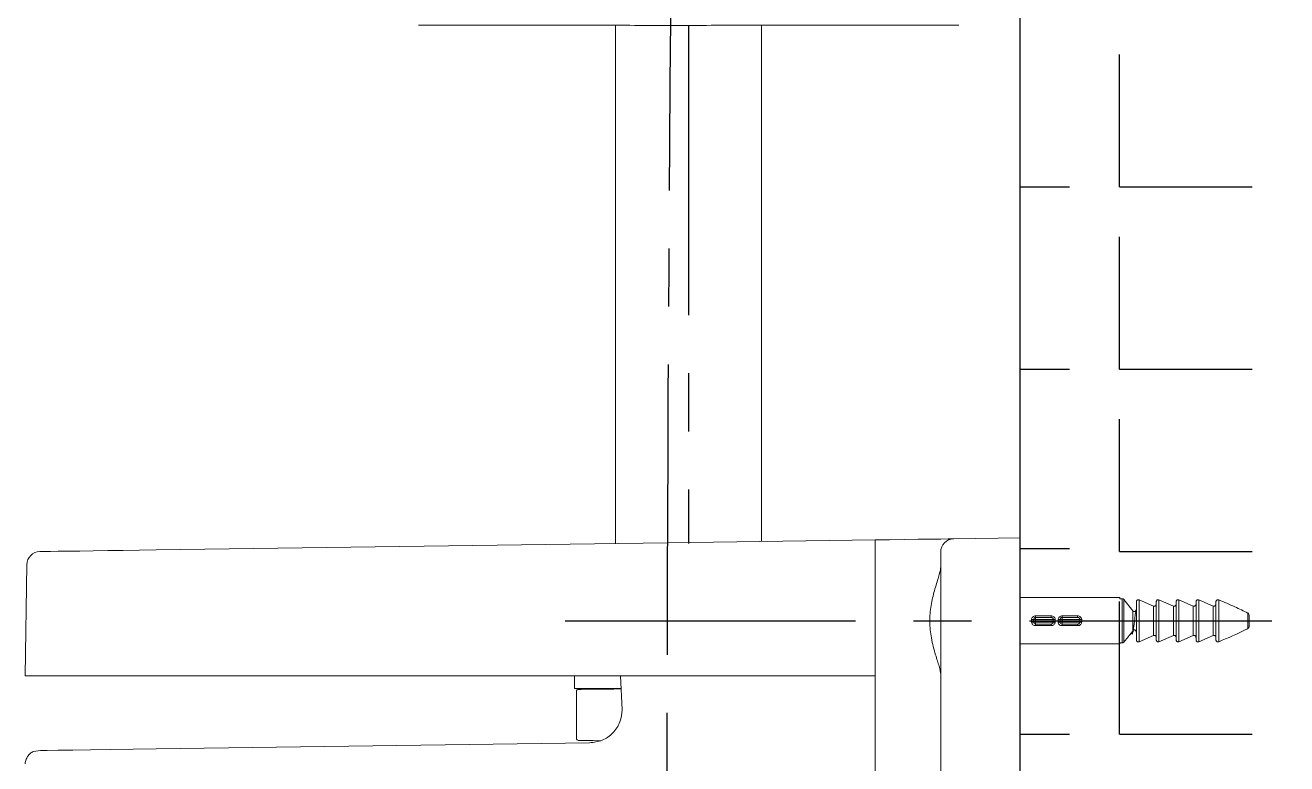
# Model space of a CAD drawing. Extents: x -6207 to -5787, y -4608 to -3937.
# Drawn here: x -5902.95 to -5864.91, y -4346.15 to -4323.87 of the extents above; entities that cross this region are included whole.
import ezdxf

# ---------------------------------------------------------------- set-up
doc = ezdxf.new("R2010")
doc.units = 0
doc.header["$LTSCALE"] = 7
doc.linetypes.add('CENTER', pattern=[2, 1.25, -0.25, 0.25, -0.25])
doc.layers.get('0').update_dxf_attribs({"color": 2, "linetype": 'CONTINUOUS'})
for name, color, linetype in [('CL', 1, 'CENTER'), ('D', 2, 'CONTINUOUS'), ('HT', 3, 'CONTINUOUS')]:
    doc.layers.add(name, color=color, linetype=linetype)
doc.styles.add('GHS', font='ROMANS.shx', dxfattribs={"bigfont": 'GHS.shx'})
doc.dimstyles.new('STANDARD$7', dxfattribs={"dimtxt": 3.5, "dimasz": 3, "dimexe": 1, "dimexo": 1, "dimgap": 1, "dimtad": 3, "dimdec": 4, "dimzin": 0, "dimdsep": 46, "dimtxsty": 'GHS', "dimcen": 1, "dimclrd": 2, "dimclre": 256, "dimclrt": 2, "dimadec": 4, "dimazin": 0, "dimtfac": 1, "dimtdec": 4, "dimtmove": 2, "dimatfit": 2, "dimfxl": 1, "dimtolj": 1, "dimtzin": 0, "dimlwd": -1, "dimlwe": -1, "dimarcsym": 0})

msp = doc.modelspace()

# ---------------------------------------------------------------- linework, layer by layer
at = {"color": 7, "linetype": 'Continuous', "lineweight": 15}
for p, q in [((-5885.14466, -4323.86857), (-5885.14466, -4339.5026)), ((-5880.74466, -4339.44116), (-5880.74466, -4323.86857)), ((-5898.99985, -4339.69607), (-5883.58613, -4339.48084)), ((-5883.58613, -4339.48084), (-5877.31534, -4339.39328)), ((-5877.31534, -4339.39328), (-5876.88392, -4339.38725)), ((-5876.88392, -4339.38725), (-5876.44258, -4339.38109)), ((-5876.44258, -4339.38109), (-5876.01896, -4339.37518)), ((-5876.01896, -4339.37518), (-5875.64143, -4339.36991)), ((-5875.64143, -4339.36991), (-5875.33499, -4339.36563)), ((-5875.33499, -4339.36563), (-5875.11607, -4339.36257)), ((-5875.11607, -4339.36257), (-5874.94965, -4339.36025)), ((-5872.94466, -4339.33225), (-5874.95025, -4339.36025)), ((-5872.94466, -4339.33225), (-5872.94466, -4341.93199)), ((-5877.31674, -4339.79325), (-5877.31674, -4343.49422)), ((-5902.89782, -4340.13937), (-5902.94466, -4343.49422)), ((-5869.94466, -4341.13225), (-5872.94466, -4341.13225)), ((-5869.94466, -4341.13225), (-5869.94466, -4341.16541)), ((-5869.94466, -4341.16541), (-5869.87161, -4341.16541)), ((-5869.87161, -4342.49909), (-5869.87161, -4341.16541)), ((-5869.82676, -4341.18658), (-5869.82676, -4342.47792)), ((-5869.82676, -4341.18658), (-5869.54951, -4341.53214)), ((-5869.44529, -4341.46885), (-5869.4664, -4341.53923)), ((-5869.44466, -4342.40536), (-5869.44466, -4341.25913)), ((-5869.36238, -4341.20004), (-5869.36238, -4342.46445)), ((-5869.36238, -4341.20004), (-5868.92694, -4341.38768)), ((-5868.92694, -4342.27682), (-5868.92694, -4341.38768)), ((-5868.84466, -4342.40536), (-5868.84466, -4341.25913)), ((-5868.76238, -4341.20004), (-5868.76238, -4342.46445)), ((-5868.76238, -4341.20004), (-5868.32694, -4341.38768)), ((-5868.32694, -4342.27682), (-5868.32694, -4341.38768)), ((-5868.24466, -4342.40536), (-5868.24466, -4341.25913)), ((-5868.16238, -4341.20004), (-5868.16238, -4342.46445)), ((-5868.16238, -4341.20004), (-5867.72695, -4341.38768)), ((-5867.72695, -4342.27682), (-5867.72695, -4341.38768)), ((-5867.64466, -4342.40536), (-5867.64466, -4341.25913)), ((-5867.56238, -4341.20004), (-5867.56238, -4342.46445)), ((-5867.56238, -4341.20004), (-5867.12694, -4341.38768)), ((-5867.12694, -4342.27682), (-5867.12694, -4341.38768)), ((-5867.04466, -4342.40536), (-5867.04466, -4341.25913)), ((-5866.96238, -4341.20004), (-5866.96238, -4342.46445)), ((-5872.60466, -4341.86909), (-5872.60466, -4341.79541)), ((-5872.48149, -4341.79225), (-5872.54466, -4341.79225)), ((-5872.54466, -4341.87225), (-5872.54466, -4341.79225)), ((-5872.54466, -4341.87225), (-5872.48149, -4341.87225)), ((-5872.48466, -4341.73225), (-5872.48466, -4341.68488)), ((-5872.48466, -4341.68488), (-5872.01481, -4341.68488)), ((-5872.48149, -4341.79225), (-5872.48149, -4341.87225)), ((-5872.01481, -4341.73225), (-5872.01481, -4341.68488)), ((-5871.80466, -4341.86909), (-5871.80466, -4341.79541)), ((-5871.68149, -4341.79225), (-5871.74466, -4341.79225)), ((-5871.74466, -4341.87225), (-5871.74466, -4341.79225)), ((-5871.74466, -4341.87225), (-5871.68149, -4341.87225)), ((-5871.68466, -4341.73225), (-5871.68466, -4341.68488)), ((-5871.68466, -4341.68488), (-5871.21481, -4341.68488)), ((-5871.68149, -4341.79225), (-5871.68149, -4341.87225)), ((-5871.21481, -4341.73225), (-5871.21481, -4341.68488)), ((-5869.54951, -4342.13236), (-5869.54951, -4341.53214)), ((-5866.08238, -4342.06454), (-5866.08238, -4341.59996)), ((-5866.04466, -4341.68408), (-5866.04466, -4341.98042)), ((-5875.34466, -4341.96), (-5875.34466, -4364.7045)), ((-5872.94466, -4341.93199), (-5872.94466, -4364.7325)), ((-5872.48466, -4341.97962), (-5872.48466, -4341.93225)), ((-5872.01481, -4341.97962), (-5872.48466, -4341.97962)), ((-5872.01481, -4341.97962), (-5872.01481, -4341.93225)), ((-5871.68466, -4341.97962), (-5871.68466, -4341.93225)), ((-5871.21481, -4341.97962), (-5871.68466, -4341.97962)), ((-5871.21481, -4341.97962), (-5871.21481, -4341.93225)), ((-5868.92694, -4342.27682), (-5869.36238, -4342.46445)), ((-5868.32694, -4342.27682), (-5868.76238, -4342.46445)), ((-5867.72695, -4342.27682), (-5868.16238, -4342.46445)), ((-5867.12694, -4342.27682), (-5867.56238, -4342.46445)), ((-5872.94466, -4342.53225), (-5869.94466, -4342.53225)), ((-5869.87161, -4342.49909), (-5869.94466, -4342.49909)), ((-5869.94466, -4342.49909), (-5869.94466, -4342.53225)), ((-5899.00051, -4343.49422), (-5902.94466, -4343.49422)), ((-5884.99563, -4343.49422), (-5899.00051, -4343.49422)), ((-5886.38083, -4343.49422), (-5886.38412, -4343.87188)), ((-5877.31674, -4343.49422), (-5884.99563, -4343.49422)), ((-5884.99563, -4343.49422), (-5884.94466, -4344.51368)), ((-5877.31674, -4366.87124), (-5877.31674, -4343.49422)), ((-5884.97675, -4343.87188), (-5886.38412, -4343.87188)), ((-5886.32466, -4343.96086), (-5886.32466, -4345.38291)), ((-5885.64466, -4343.87188), (-5885.64466, -4343.89545)), ((-5899.69476, -4345.70577), (-5900.36164, -4345.71509)), ((-5899.00051, -4345.69608), (-5899.69476, -4345.70577)), ((-5885.9307, -4345.51358), (-5899.00051, -4345.69608)), ((-5902.696, -4345.7765), (-5902.48245, -4345.7447)), ((-5902.28136, -4345.74189), (-5902.48245, -4345.7447)), ((-5901.95428, -4345.73733), (-5902.28136, -4345.74189)), ((-5901.51348, -4345.73117), (-5901.95428, -4345.73733)), ((-5900.97574, -4345.72366), (-5901.51348, -4345.73117)), ((-5900.36164, -4345.71509), (-5900.97574, -4345.72366))]:
    msp.add_line(p, q, dxfattribs=at)
at = {"color": 7, "linetype": 'Continuous', "lineweight": 15, "flags": 128}
for points in [[(-5902.50344, -4339.74499), (-5902.46791, -4339.7445), (-5902.36203, -4339.74302), (-5902.18792, -4339.74059), (-5901.94907, -4339.73725), (-5901.65025, -4339.73308), (-5901.29743, -4339.72815), (-5900.89768, -4339.72257), (-5900.45898, -4339.71645), (-5899.99013, -4339.7099), (-5899.50048, -4339.70306), (-5898.99985, -4339.69607)], [(-5886.26518, -4343.90086), (-5886.2559, -4343.90078), (-5886.18193, -4343.90014), (-5886.03564, -4343.89886), (-5885.8203, -4343.89698), (-5885.54073, -4343.89454), (-5885.20316, -4343.89159), (-5884.97586, -4343.88961)], [(-5885.5945, -4345.44876), (-5885.8203, -4345.44679), (-5886.03564, -4345.44491), (-5886.18193, -4345.44363), (-5886.2559, -4345.44299), (-5886.26518, -4345.44291)]]:
    msp.add_lwpolyline(points, dxfattribs=at)
at = {"color": 7, "linetype": 'Continuous', "lineweight": 15}
for centre, radius, start, end in [((-5874.94466, -4339.76021), 0.4, 90.8, 180), ((-5902.49785, -4340.14495), 0.4, 90.8, 179.2), ((-5872.5897, -4341.50805), 0.28774, 267.019707, 279.00527), ((-5872.5897, -4342.15634), 0.28763, 80.992465, 92.982558), ((-5872.48466, -4341.79225), 0.06, 90, 180), ((-5872.48466, -4341.87225), 0.06, 180, 270), ((-5872.76768, -4341.77729), 0.28658, 357.008022, 9.042498), ((-5872.76768, -4341.88721), 0.28658, 350.957502, 2.991978), ((-5871.89529, -4341.3085), 0.48691, 263.465816, 270.268299), ((-5871.89529, -4342.35599), 0.48691, 89.731701, 96.534184), ((-5871.7897, -4341.50805), 0.28774, 267.019707, 279.00527), ((-5871.7897, -4342.15634), 0.28763, 80.992465, 92.982558), ((-5871.68466, -4341.79225), 0.06, 90, 180), ((-5871.68466, -4341.87225), 0.06, 180, 270), ((-5871.96768, -4341.77729), 0.28658, 357.008022, 9.042498), ((-5871.96768, -4341.88721), 0.28658, 350.957502, 2.991978), ((-5871.09529, -4341.3085), 0.48691, 263.465816, 270.268299), ((-5871.09529, -4342.35599), 0.48691, 89.731701, 96.534184), ((-5886.26466, -4343.96086), 0.06, 90.5, 180), ((-5886.26466, -4345.38291), 0.06, 180.000079, 269.499991)]:
    msp.add_arc(centre, radius, start, end, dxfattribs=at)
at = {"color": 1, "linetype": 'CENTER'}
msp.add_open_spline([(-5882.94466, -4236.10884), (-5882.94605, -4245.51349), (-5882.95218, -4249.91904), (-5882.9797, -4258.64688), (-5882.99972, -4262.97018), (-5883.04904, -4271.49395), (-5883.07845, -4275.69553), (-5883.15433, -4285.50075), (-5883.20285, -4291.04506), (-5883.29979, -4301.90106), (-5883.34853, -4307.21224), (-5883.48652, -4322.54944), (-5883.57238, -4332.3908), (-5883.60298, -4346.37112), (-5883.60188, -4350.37093), (-5883.56507, -4358.55879), (-5883.52963, -4362.75363), (-5883.42541, -4368.95787), (-5883.38776, -4370.82596), (-5883.29318, -4374.62281), (-5883.23617, -4376.55378), (-5883.0965, -4380.43116), (-5883.01343, -4382.37706), (-5882.85725, -4385.4165), (-5882.79161, -4386.55084), (-5882.68959, -4388.25), (-5882.65337, -4388.84168), (-5882.61854, -4389.41546)], degree=3, knots=[0, 0, 0, 0, 0.07533719, 0.07533719, 0.15067438, 0.15067438, 0.226011569, 0.226011569, 0.329320556, 0.329320556, 0.432629543, 0.432629543, 0.631769536, 0.631769536, 0.710894956, 0.710894956, 0.790020375, 0.790020375, 0.823310162, 0.823310162, 0.85659995, 0.85659995, 0.889889737, 0.889889737, 0.910521172, 0.910521172, 0.921859824, 0.921859824, 0.921859824, 0.921859824], dxfattribs=at)
at = {"color": 7, "linetype": 'Continuous', "lineweight": 15}
for points, knots in [([(-5889.52238, -4323.86857), (-5889.66203, -4323.86857), (-5889.94132, -4323.86857), (-5890.30278, -4323.86857), (-5890.60685, -4323.86857), (-5890.84439, -4323.86857), (-5891.00534, -4323.86857), (-5891.07954, -4323.86857), (-5891.08618, -4323.86857), (-5891.0885, -4323.86857)], [0, 0, 0, 0, 0.15304073, 0.30608026, 0.45912594, 0.61217113, 0.76513196, 0.91809376, 1, 1, 1, 1]), ([(-5883.49388, -4323.8796), (-5885.0376, -4323.86857), (-5885.545, -4323.86857), (-5886.40166, -4323.86857), (-5887.46427, -4323.86857), (-5888.5108, -4323.86857), (-5889.18519, -4323.86857), (-5889.52238, -4323.86857)], [0, 0, 0, 0, 0.0895796, 0.31453628, 0.53949393, 0.76974605, 1, 1, 1, 1]), ([(-5876.36695, -4323.86857), (-5876.6864, -4323.86857), (-5877.3253, -4323.86857), (-5878.33008, -4323.86857), (-5879.36494, -4323.86857), (-5880.46917, -4323.86857), (-5881.38174, -4323.86857), (-5881.93978, -4323.86857), (-5883.49388, -4323.8796)], [0, 0, 0, 0, 0.177924388, 0.355848501, 0.537697413, 0.719545631, 0.922440872, 1, 1, 1, 1]), ([(-5874.80083, -4323.86857), (-5874.80882, -4323.86857), (-5874.82481, -4323.86857), (-5874.94967, -4323.86857), (-5875.14709, -4323.86857), (-5875.41577, -4323.86857), (-5875.74932, -4323.86857), (-5876.0747, -4323.86857), (-5876.29138, -4323.86857), (-5876.36695, -4323.86857)], [0, 0, 0, 0, 0.15303996, 0.30607922, 0.45912409, 0.61216918, 0.76512985, 0.91809107, 1, 1, 1, 1]), ([(-5877.31674, -4339.79325), (-5877.31745, -4339.74294), (-5877.31854, -4339.66556), (-5877.31902, -4339.57245), (-5877.319, -4339.50838), (-5877.31855, -4339.45676), (-5877.31752, -4339.40687), (-5877.3162, -4339.39863), (-5877.31534, -4339.39328)], [0, 0, 0, 0, 0.239457209, 0.368358727, 0.49999313, 0.631631357, 0.760536813, 1, 1, 1, 1]), ([(-5875.72463, -4339.37107), (-5875.6964, -4339.37067), (-5875.64025, -4339.36989), (-5875.58805, -4339.36916), (-5875.5621, -4339.3688)], [0, 0, 0, 0, 0.50276114, 1, 1, 1, 1]), ([(-5875.34466, -4339.76021), (-5875.34466, -4339.76839), (-5875.34466, -4339.78475), (-5875.34466, -4339.91545), (-5875.34466, -4340.11908), (-5875.34466, -4340.3943), (-5875.34466, -4340.73006), (-5875.34466, -4341.11268), (-5875.34466, -4341.52807), (-5875.34466, -4341.81603), (-5875.34466, -4341.96)], [0, 0, 0, 0, 0.12500352, 0.25000107, 0.37499735, 0.49999024, 0.62500733, 0.74998917, 0.87500058, 1, 1, 1, 1]), ([(-5875.34466, -4343.44592), (-5875.34466, -4343.44592), (-5875.34466, -4343.3866), (-5875.38302, -4343.22258), (-5875.5056, -4342.84669), (-5875.63196, -4342.38435), (-5875.68827, -4341.86067), (-5875.64523, -4341.36412), (-5875.53094, -4340.89626), (-5875.40303, -4340.50765), (-5875.34858, -4340.3005), (-5875.34466, -4340.22932), (-5875.34466, -4340.21858), (-5875.34466, -4340.21858)], [0, 0, 0, 0, 0.00000303, 0.12070087, 0.23714877, 0.37524157, 0.49322446, 0.61146122, 0.72749545, 0.86090303, 0.97815155, 0.99999697, 1, 1, 1, 1]), ([(-5869.87161, -4341.16541), (-5869.86917, -4341.1655), (-5869.86316, -4341.16573), (-5869.85075, -4341.16864), (-5869.83741, -4341.17544), (-5869.82977, -4341.18343), (-5869.82676, -4341.18658)], [0, 0, 0, 0, 0.14304614, 0.35299539, 0.74478527, 1, 1, 1, 1]), ([(-5869.59505, -4342.19572), (-5869.59094, -4342.20761), (-5869.58254, -4342.23188), (-5869.57085, -4342.23503), (-5869.55807, -4342.21257), (-5869.54499, -4342.16309), (-5869.53307, -4342.09086), (-5869.52026, -4342.0008), (-5869.50719, -4341.89903), (-5869.49529, -4341.7926), (-5869.48245, -4341.68882), (-5869.4694, -4341.59559), (-5869.45774, -4341.51807), (-5869.44942, -4341.48559), (-5869.44533, -4341.46965)], [0, 0, 0, 0, 0.07978299, 0.16279001, 0.24725518, 0.33221943, 0.4152045, 0.49971713, 0.58465544, 0.66762107, 0.75217864, 0.83709015, 0.92004019, 1, 1, 1, 1]), ([(-5869.44466, -4341.48441), (-5869.44466, -4341.48494), (-5869.4447, -4341.49383), (-5869.447, -4341.50251), (-5869.44915, -4341.51067)], [0, 0, 0, 0, 0.05879617, 1, 1, 1, 1]), ([(-5869.44466, -4341.25913), (-5869.44397, -4341.25179), (-5869.44258, -4341.23686), (-5869.43137, -4341.21706), (-5869.41486, -4341.20261), (-5869.39774, -4341.19625), (-5869.38064, -4341.19495), (-5869.36961, -4341.19709), (-5869.363, -4341.19979), (-5869.36238, -4341.20004)], [0, 0, 0, 0, 0.18349527, 0.373204, 0.55424563, 0.72488619, 0.82071887, 0.98301606, 1, 1, 1, 1]), ([(-5868.84466, -4341.32662), (-5868.84486, -4341.33055), (-5868.84546, -4341.34237), (-5868.85226, -4341.36132), (-5868.86696, -4341.37959), (-5868.88623, -4341.39063), (-5868.90638, -4341.39354), (-5868.91985, -4341.39071), (-5868.9262, -4341.388), (-5868.92694, -4341.38768)], [0, 0, 0, 0, 0.097265191, 0.292650099, 0.486365762, 0.666657211, 0.828891768, 0.980054882, 1, 1, 1, 1]), ([(-5868.84466, -4341.25913), (-5868.84397, -4341.25179), (-5868.84258, -4341.23686), (-5868.83137, -4341.21706), (-5868.81486, -4341.20261), (-5868.79774, -4341.19625), (-5868.78064, -4341.19495), (-5868.76961, -4341.19709), (-5868.763, -4341.19979), (-5868.76238, -4341.20004)], [0, 0, 0, 0, 0.18349537, 0.3732042, 0.55424593, 0.72489827, 0.82073101, 0.98301605, 1, 1, 1, 1]), ([(-5868.24466, -4341.32662), (-5868.24486, -4341.33055), (-5868.24546, -4341.34237), (-5868.25226, -4341.36132), (-5868.26696, -4341.37959), (-5868.28623, -4341.39063), (-5868.30638, -4341.39354), (-5868.31985, -4341.39071), (-5868.3262, -4341.388), (-5868.32694, -4341.38768)], [0, 0, 0, 0, 0.09726612, 0.29265082, 0.48636629, 0.66665755, 0.82889194, 0.9800549, 1, 1, 1, 1]), ([(-5868.24466, -4341.25913), (-5868.24397, -4341.25179), (-5868.24257, -4341.23686), (-5868.23137, -4341.21706), (-5868.21486, -4341.20261), (-5868.19774, -4341.19625), (-5868.18064, -4341.19495), (-5868.16961, -4341.19709), (-5868.163, -4341.19979), (-5868.16238, -4341.20004)], [0, 0, 0, 0, 0.18349647, 0.37320044, 0.55424325, 0.72489662, 0.82072993, 0.98301595, 1, 1, 1, 1]), ([(-5867.64466, -4341.32662), (-5867.64486, -4341.33055), (-5867.64545, -4341.34237), (-5867.65226, -4341.36132), (-5867.66696, -4341.37958), (-5867.68623, -4341.39063), (-5867.70638, -4341.39354), (-5867.71985, -4341.39071), (-5867.7262, -4341.388), (-5867.72695, -4341.38768)], [0, 0, 0, 0, 0.09726465, 0.29265254, 0.48636713, 0.66664688, 0.82889271, 0.98005499, 1, 1, 1, 1]), ([(-5867.64466, -4341.25913), (-5867.64397, -4341.25179), (-5867.64257, -4341.23686), (-5867.63138, -4341.21706), (-5867.61486, -4341.20261), (-5867.59774, -4341.19625), (-5867.58064, -4341.19495), (-5867.56961, -4341.19709), (-5867.563, -4341.19979), (-5867.56238, -4341.20004)], [0, 0, 0, 0, 0.18349677, 0.37320103, 0.55425357, 0.72489552, 0.82072898, 0.98302749, 1, 1, 1, 1]), ([(-5867.04466, -4341.32662), (-5867.04486, -4341.33055), (-5867.04545, -4341.34237), (-5867.05226, -4341.36132), (-5867.06696, -4341.37958), (-5867.08623, -4341.39063), (-5867.10638, -4341.39354), (-5867.11985, -4341.39071), (-5867.1262, -4341.388), (-5867.12694, -4341.38768)], [0, 0, 0, 0, 0.09726576, 0.29265586, 0.48637265, 0.66665444, 0.82890212, 0.98006611, 1, 1, 1, 1]), ([(-5867.04466, -4341.25913), (-5867.04397, -4341.25179), (-5867.04258, -4341.23686), (-5867.03138, -4341.21706), (-5867.01486, -4341.20261), (-5866.99774, -4341.19625), (-5866.98064, -4341.19495), (-5866.96961, -4341.19709), (-5866.963, -4341.19979), (-5866.96238, -4341.20004)], [0, 0, 0, 0, 0.18349677, 0.37320103, 0.55425357, 0.72489552, 0.82072898, 0.98302749, 1, 1, 1, 1]), ([(-5866.96238, -4341.20004), (-5866.79855, -4341.26873), (-5866.50126, -4341.39338), (-5866.21216, -4341.53596), (-5866.08238, -4341.59996)], [0, 0, 0, 0, 0.55106961, 1, 1, 1, 1]), ([(-5872.60466, -4341.79541), (-5872.60402, -4341.78684), (-5872.60241, -4341.76557), (-5872.58715, -4341.73409), (-5872.55974, -4341.70669), (-5872.52426, -4341.68839), (-5872.49793, -4341.68606), (-5872.48466, -4341.68488)], [0, 0, 0, 0, 0.14194995, 0.35246461, 0.56535751, 0.78088964, 1, 1, 1, 1]), ([(-5872.48466, -4341.97962), (-5872.49344, -4341.97909), (-5872.51567, -4341.97775), (-5872.5493, -4341.96465), (-5872.57976, -4341.93973), (-5872.6006, -4341.90664), (-5872.60332, -4341.88153), (-5872.60466, -4341.86909)], [0, 0, 0, 0, 0.14541769, 0.36800585, 0.58508742, 0.79433641, 1, 1, 1, 1]), ([(-5872.48466, -4341.73225), (-5872.40181, -4341.73225), (-5872.26514, -4341.73225), (-5872.11415, -4341.73225), (-5872.04041, -4341.73225), (-5872.02087, -4341.73225), (-5872.01481, -4341.73225)], [0, 0, 0, 0, 0.47206783, 0.77873405, 0.93139812, 1, 1, 1, 1]), ([(-5871.9507, -4341.79225), (-5871.95198, -4341.79225), (-5871.95973, -4341.79225), (-5871.99103, -4341.79225), (-5872.07864, -4341.79225), (-5872.21375, -4341.79225), (-5872.35829, -4341.79225), (-5872.44617, -4341.79225), (-5872.48149, -4341.79225)], [0, 0, 0, 0, 0.02084913, 0.12554386, 0.28411293, 0.57305702, 0.82841728, 1, 1, 1, 1]), ([(-5872.48149, -4341.87225), (-5872.36128, -4341.87225), (-5872.21184, -4341.87225), (-5872.05419, -4341.87225), (-5871.99345, -4341.87225), (-5871.96138, -4341.87225), (-5871.95304, -4341.87225), (-5871.9507, -4341.87225)], [0, 0, 0, 0, 0.57810645, 0.71874795, 0.87164151, 0.9639009, 1, 1, 1, 1]), ([(-5872.01481, -4341.68488), (-5872.01377, -4341.68489), (-5871.99937, -4341.68498), (-5871.97168, -4341.68922), (-5871.93786, -4341.706), (-5871.91187, -4341.73143), (-5871.89552, -4341.76179), (-5871.8938, -4341.78485), (-5871.89301, -4341.79541)], [0, 0, 0, 0, 0.016890574, 0.235373053, 0.450770238, 0.624184172, 0.828070742, 1, 1, 1, 1]), ([(-5871.9507, -4341.79225), (-5871.95105, -4341.78654), (-5871.95183, -4341.77415), (-5871.95992, -4341.75767), (-5871.97317, -4341.74376), (-5871.99207, -4341.73377), (-5872.00681, -4341.73278), (-5872.01481, -4341.73225)], [0, 0, 0, 0, 0.17301198, 0.37511771, 0.54360697, 0.75260487, 1, 1, 1, 1]), ([(-5871.89301, -4341.86909), (-5871.893, -4341.87016), (-5871.89292, -4341.88343), (-5871.89811, -4341.90923), (-5871.91346, -4341.93391), (-5871.93456, -4341.95513), (-5871.96522, -4341.97477), (-5871.99696, -4341.97787), (-5872.01481, -4341.97962)], [0, 0, 0, 0, 0.01745451, 0.21750258, 0.42128602, 0.48533802, 0.71059457, 1, 1, 1, 1]), ([(-5872.01481, -4341.93225), (-5872.01395, -4341.93224), (-5872.00668, -4341.93219), (-5871.99679, -4341.93086), (-5871.98152, -4341.92546), (-5871.97151, -4341.91894), (-5871.96081, -4341.90735), (-5871.95244, -4341.89334), (-5871.9513, -4341.87947), (-5871.9507, -4341.87225)], [0, 0, 0, 0, 0.02743173, 0.23112963, 0.30170354, 0.51915337, 0.5813252, 0.78200856, 1, 1, 1, 1]), ([(-5871.9507, -4341.87225), (-5871.95076, -4341.866), (-5871.95102, -4341.83935), (-5871.95084, -4341.81267), (-5871.9507, -4341.79225)], [0, 0, 0, 0, 0.23430502, 1, 1, 1, 1]), ([(-5871.89301, -4341.79541), (-5871.8932, -4341.81422), (-5871.89345, -4341.83879), (-5871.89309, -4341.86334), (-5871.89301, -4341.86909)], [0, 0, 0, 0, 0.765613144, 1, 1, 1, 1]), ([(-5871.80466, -4341.79541), (-5871.80402, -4341.78684), (-5871.80241, -4341.76557), (-5871.78715, -4341.73408), (-5871.75974, -4341.7067), (-5871.72426, -4341.68839), (-5871.69793, -4341.68606), (-5871.68466, -4341.68488)], [0, 0, 0, 0, 0.14194962, 0.35246036, 0.56535852, 0.78089015, 1, 1, 1, 1]), ([(-5871.68466, -4341.97962), (-5871.69344, -4341.97909), (-5871.71567, -4341.97775), (-5871.7493, -4341.96465), (-5871.77976, -4341.93973), (-5871.8006, -4341.90664), (-5871.80332, -4341.88153), (-5871.80466, -4341.86909)], [0, 0, 0, 0, 0.14541769, 0.36800585, 0.58508742, 0.79433641, 1, 1, 1, 1]), ([(-5871.68466, -4341.73225), (-5871.60181, -4341.73225), (-5871.46514, -4341.73225), (-5871.31415, -4341.73225), (-5871.24041, -4341.73225), (-5871.22087, -4341.73225), (-5871.21481, -4341.73225)], [0, 0, 0, 0, 0.47206783, 0.77873405, 0.93139812, 1, 1, 1, 1]), ([(-5871.1507, -4341.79225), (-5871.15198, -4341.79225), (-5871.15973, -4341.79225), (-5871.19103, -4341.79225), (-5871.27864, -4341.79225), (-5871.41375, -4341.79225), (-5871.55829, -4341.79225), (-5871.64617, -4341.79225), (-5871.68149, -4341.79225)], [0, 0, 0, 0, 0.02084989, 0.12554347, 0.28411261, 0.57305683, 0.8284172, 1, 1, 1, 1]), ([(-5871.68149, -4341.87225), (-5871.56128, -4341.87225), (-5871.41184, -4341.87225), (-5871.25419, -4341.87225), (-5871.19345, -4341.87225), (-5871.16138, -4341.87225), (-5871.15304, -4341.87225), (-5871.1507, -4341.87225)], [0, 0, 0, 0, 0.57810671, 0.71874827, 0.8716419, 0.96390007, 1, 1, 1, 1]), ([(-5871.21481, -4341.68488), (-5871.21377, -4341.68489), (-5871.19937, -4341.68498), (-5871.17168, -4341.68922), (-5871.13786, -4341.70599), (-5871.11187, -4341.73143), (-5871.09552, -4341.76179), (-5871.0938, -4341.78485), (-5871.09301, -4341.79541)], [0, 0, 0, 0, 0.01689061, 0.23537354, 0.45077118, 0.62417971, 0.82807038, 1, 1, 1, 1]), ([(-5871.1507, -4341.79225), (-5871.15105, -4341.78654), (-5871.15183, -4341.77415), (-5871.15993, -4341.75767), (-5871.17317, -4341.74375), (-5871.19207, -4341.73377), (-5871.20681, -4341.73278), (-5871.21481, -4341.73225)], [0, 0, 0, 0, 0.17301267, 0.3751256, 0.54360516, 0.75260389, 1, 1, 1, 1]), ([(-5871.09301, -4341.86909), (-5871.093, -4341.87016), (-5871.09292, -4341.88343), (-5871.09811, -4341.90923), (-5871.11346, -4341.93391), (-5871.13456, -4341.95513), (-5871.16522, -4341.97477), (-5871.19696, -4341.97787), (-5871.21481, -4341.97962)], [0, 0, 0, 0, 0.01745451, 0.21750258, 0.42128602, 0.48533802, 0.71059457, 1, 1, 1, 1]), ([(-5871.21481, -4341.93225), (-5871.21395, -4341.93224), (-5871.20668, -4341.93219), (-5871.19679, -4341.93086), (-5871.18152, -4341.92546), (-5871.17151, -4341.91894), (-5871.16081, -4341.90735), (-5871.15244, -4341.89334), (-5871.1513, -4341.87947), (-5871.1507, -4341.87225)], [0, 0, 0, 0, 0.0274318, 0.2311157, 0.30170394, 0.51914182, 0.58132402, 0.78200794, 1, 1, 1, 1]), ([(-5871.1507, -4341.87225), (-5871.15076, -4341.866), (-5871.15102, -4341.83935), (-5871.15084, -4341.81267), (-5871.1507, -4341.79225)], [0, 0, 0, 0, 0.23430502, 1, 1, 1, 1]), ([(-5871.09301, -4341.79541), (-5871.0932, -4341.81422), (-5871.09345, -4341.83879), (-5871.09309, -4341.86334), (-5871.09301, -4341.86909)], [0, 0, 0, 0, 0.765613144, 1, 1, 1, 1]), ([(-5869.4664, -4341.53923), (-5869.47037, -4341.5431), (-5869.47848, -4341.55101), (-5869.49486, -4341.55718), (-5869.51206, -4341.55765), (-5869.52819, -4341.55207), (-5869.54072, -4341.54306), (-5869.5469, -4341.53538), (-5869.54951, -4341.53214)], [0, 0, 0, 0, 0.17052118, 0.34925762, 0.52862018, 0.69466977, 0.87103149, 1, 1, 1, 1]), ([(-5866.08238, -4341.59996), (-5866.08166, -4341.60036), (-5866.07621, -4341.60343), (-5866.07006, -4341.60868), (-5866.05886, -4341.62185), (-5866.04703, -4341.64574), (-5866.04553, -4341.67004), (-5866.04466, -4341.68408)], [0, 0, 0, 0, 0.025598716, 0.195092284, 0.247250687, 0.564915018, 1, 1, 1, 1]), ([(-5872.01481, -4341.93225), (-5872.02108, -4341.93225), (-5872.04037, -4341.93225), (-5872.09104, -4341.93225), (-5872.23322, -4341.93225), (-5872.37192, -4341.93225), (-5872.48466, -4341.93225)], [0, 0, 0, 0, 0.07086029, 0.21795913, 0.3642999, 1, 1, 1, 1]), ([(-5871.21481, -4341.93225), (-5871.22108, -4341.93225), (-5871.24037, -4341.93225), (-5871.29104, -4341.93225), (-5871.43322, -4341.93225), (-5871.57192, -4341.93225), (-5871.68466, -4341.93225)], [0, 0, 0, 0, 0.07086029, 0.21795913, 0.3642999, 1, 1, 1, 1]), ([(-5869.54951, -4342.13236), (-5869.56946, -4342.15913), (-5869.65773, -4342.27756), (-5869.75301, -4342.3905), (-5869.82676, -4342.47792)], [0, 0, 0, 0, 0.22602374, 1, 1, 1, 1]), ([(-5869.55616, -4342.20258), (-5869.54773, -4342.17382), (-5869.53912, -4342.14443), (-5869.52997, -4342.11555), (-5869.52977, -4342.11493)], [0, 0, 0, 0, 0.978661715, 1, 1, 1, 1]), ([(-5869.52977, -4342.11493), (-5869.5261, -4342.11282), (-5869.51719, -4342.1077), (-5869.50104, -4342.10647), (-5869.48597, -4342.11036), (-5869.47104, -4342.11905), (-5869.45758, -4342.13355), (-5869.44684, -4342.15541), (-5869.44541, -4342.17161), (-5869.44466, -4342.18008)], [0, 0, 0, 0, 0.09675061, 0.23471714, 0.35870677, 0.4505052, 0.62861936, 0.80578385, 1, 1, 1, 1]), ([(-5868.92694, -4342.27682), (-5868.92523, -4342.27612), (-5868.91745, -4342.27295), (-5868.90269, -4342.27097), (-5868.88733, -4342.27431), (-5868.87298, -4342.28129), (-5868.85986, -4342.29243), (-5868.84866, -4342.31122), (-5868.84488, -4342.32722), (-5868.84469, -4342.33631), (-5868.84466, -4342.33788)], [0, 0, 0, 0, 0.04582706, 0.20776153, 0.3587598, 0.42751656, 0.60157664, 0.77517064, 0.96111815, 1, 1, 1, 1]), ([(-5868.32694, -4342.27682), (-5868.32523, -4342.27612), (-5868.31745, -4342.27295), (-5868.30269, -4342.27097), (-5868.28733, -4342.27431), (-5868.27298, -4342.28129), (-5868.25986, -4342.29243), (-5868.24866, -4342.31122), (-5868.24489, -4342.32722), (-5868.24469, -4342.33631), (-5868.24466, -4342.33788)], [0, 0, 0, 0, 0.045827034, 0.207773579, 0.35875975, 0.427516478, 0.601576452, 0.775170354, 0.961117757, 1, 1, 1, 1]), ([(-5867.72695, -4342.27682), (-5867.72523, -4342.27612), (-5867.71745, -4342.27295), (-5867.70269, -4342.27097), (-5867.68733, -4342.27431), (-5867.67298, -4342.28129), (-5867.65986, -4342.29243), (-5867.64866, -4342.31122), (-5867.64489, -4342.32722), (-5867.64469, -4342.33631), (-5867.64466, -4342.33788)], [0, 0, 0, 0, 0.045827034, 0.207773579, 0.35875975, 0.427516478, 0.601576452, 0.775170354, 0.961117757, 1, 1, 1, 1]), ([(-5867.12694, -4342.27682), (-5867.12523, -4342.27612), (-5867.11745, -4342.27295), (-5867.10269, -4342.27097), (-5867.08733, -4342.27431), (-5867.07298, -4342.28129), (-5867.05986, -4342.29243), (-5867.04866, -4342.31122), (-5867.04488, -4342.32722), (-5867.04469, -4342.33631), (-5867.04466, -4342.33788)], [0, 0, 0, 0, 0.04581568, 0.20776263, 0.35874917, 0.42750607, 0.60157588, 0.77517021, 0.96111807, 1, 1, 1, 1]), ([(-5866.08238, -4342.06454), (-5866.10236, -4342.07513), (-5866.38709, -4342.22608), (-5866.6852, -4342.3496), (-5866.96238, -4342.46445)], [0, 0, 0, 0, 0.07019237, 1, 1, 1, 1]), ([(-5866.04466, -4341.98042), (-5866.04482, -4341.9861), (-5866.04529, -4342.00288), (-5866.05073, -4342.0269), (-5866.06291, -4342.04879), (-5866.07412, -4342.05973), (-5866.08097, -4342.06372), (-5866.08238, -4342.06454)], [0, 0, 0, 0, 0.17697931, 0.52278782, 0.75328008, 0.94933659, 1, 1, 1, 1]), ([(-5869.82676, -4342.47792), (-5869.82929, -4342.48059), (-5869.83658, -4342.48833), (-5869.85188, -4342.49712), (-5869.86523, -4342.49845), (-5869.87161, -4342.49909)], [0, 0, 0, 0, 0.21653376, 0.6256538, 1, 1, 1, 1]), ([(-5869.36238, -4342.46445), (-5869.36822, -4342.46631), (-5869.38025, -4342.47013), (-5869.39958, -4342.46806), (-5869.41747, -4342.45998), (-5869.4321, -4342.44621), (-5869.44201, -4342.42786), (-5869.44461, -4342.41337), (-5869.44466, -4342.40577), (-5869.44466, -4342.40536)], [0, 0, 0, 0, 0.1526065, 0.31416746, 0.47433991, 0.63804783, 0.80917997, 0.98973862, 1, 1, 1, 1]), ([(-5868.76238, -4342.46445), (-5868.76822, -4342.46631), (-5868.78025, -4342.47013), (-5868.79958, -4342.46806), (-5868.81747, -4342.45998), (-5868.83209, -4342.44621), (-5868.84201, -4342.42786), (-5868.84461, -4342.41337), (-5868.84466, -4342.40577), (-5868.84466, -4342.40536)], [0, 0, 0, 0, 0.15259482, 0.31416866, 0.47434156, 0.63804084, 0.80917943, 0.98973859, 1, 1, 1, 1]), ([(-5868.16238, -4342.46445), (-5868.16822, -4342.46631), (-5868.18025, -4342.47013), (-5868.19958, -4342.46806), (-5868.21747, -4342.45998), (-5868.2321, -4342.44621), (-5868.24201, -4342.42786), (-5868.24462, -4342.41337), (-5868.24466, -4342.40577), (-5868.24466, -4342.40536)], [0, 0, 0, 0, 0.15259518, 0.3141694, 0.47433133, 0.6380401, 0.80917909, 0.98973868, 1, 1, 1, 1]), ([(-5867.56238, -4342.46445), (-5867.56822, -4342.46631), (-5867.58025, -4342.47013), (-5867.59959, -4342.46806), (-5867.61747, -4342.45998), (-5867.6321, -4342.44621), (-5867.64201, -4342.42786), (-5867.64462, -4342.41337), (-5867.64466, -4342.40577), (-5867.64466, -4342.40536)], [0, 0, 0, 0, 0.15259518, 0.3141694, 0.47433133, 0.6380401, 0.80917909, 0.98973868, 1, 1, 1, 1]), ([(-5866.96238, -4342.46445), (-5866.96822, -4342.46631), (-5866.98025, -4342.47013), (-5866.99959, -4342.46806), (-5867.01747, -4342.45998), (-5867.0321, -4342.44621), (-5867.04201, -4342.42786), (-5867.04462, -4342.41337), (-5867.04466, -4342.40577), (-5867.04466, -4342.40536)], [0, 0, 0, 0, 0.15259575, 0.31417058, 0.47433311, 0.63804249, 0.80917617, 0.98973864, 1, 1, 1, 1]), ([(-5884.94466, -4344.51368), (-5884.95865, -4344.64001), (-5884.98741, -4344.89964), (-5885.21339, -4345.22999), (-5885.54177, -4345.46385), (-5885.80106, -4345.497), (-5885.9307, -4345.51358)], [0, 0, 0, 0, 0.243283823, 0.499981808, 0.749989804, 1, 1, 1, 1]), ([(-5902.69575, -4345.77524), (-5902.73154, -4345.79374), (-5902.80379, -4345.8311), (-5902.88082, -4345.92513), (-5902.92608, -4346.03409), (-5902.94636, -4346.08196), (-5902.94466, -4346.14537)], [0, 0, 0, 0, 0.25037589, 0.50549389, 0.75753505, 1, 1, 1, 1])]:
    msp.add_open_spline(points, degree=3, knots=knots, dxfattribs=at)
at = {"layer": 'CL', "color": 1, "linetype": 'CENTER'}
for p, q in [((-5882.94466, -4323.86857), (-5882.94466, -4339.5026)), ((-5886.66238, -4341.83225), (-5865.36238, -4341.83225))]:
    msp.add_line(p, q, dxfattribs=at)
at = {"layer": 'HT', "ltscale": 0.5}
for p, q in [((-5872.94466, -4552.31485), (-5872.94466, -4058.21485)), ((-5869.95667, -4328.74744), (-5869.95667, -4324.74744)), ((-5872.94466, -4328.74744), (-5871.45667, -4328.74744)), ((-5869.95667, -4328.74744), (-5865.95667, -4328.74744)), ((-5869.95667, -4334.24744), (-5869.95667, -4330.24744)), ((-5872.94466, -4334.24744), (-5871.45667, -4334.24744)), ((-5869.95667, -4334.24744), (-5865.95667, -4334.24744)), ((-5869.95667, -4339.74744), (-5869.95667, -4335.74744)), ((-5872.94466, -4339.64744), (-5871.45667, -4339.64744)), ((-5869.95667, -4339.74744), (-5865.95667, -4339.74744)), ((-5869.95667, -4345.24744), (-5869.95667, -4341.24744)), ((-5872.94466, -4345.24744), (-5871.45667, -4345.24744)), ((-5869.95667, -4345.24744), (-5865.95667, -4345.24744))]:
    msp.add_line(p, q, dxfattribs=at)

# ---------------------------------------------------------------- leaders
at = {"layer": 'D'}
msp.add_leader([(-5870.62292, -4356.47225), (-5847.76873, -4327.06774), (-5806.9089, -4327.06774)], dimstyle='STANDARD$7', override={"dimscale": 1, "dimtad": 0}, dxfattribs=at)

doc.saveas('drawing.dxf')
